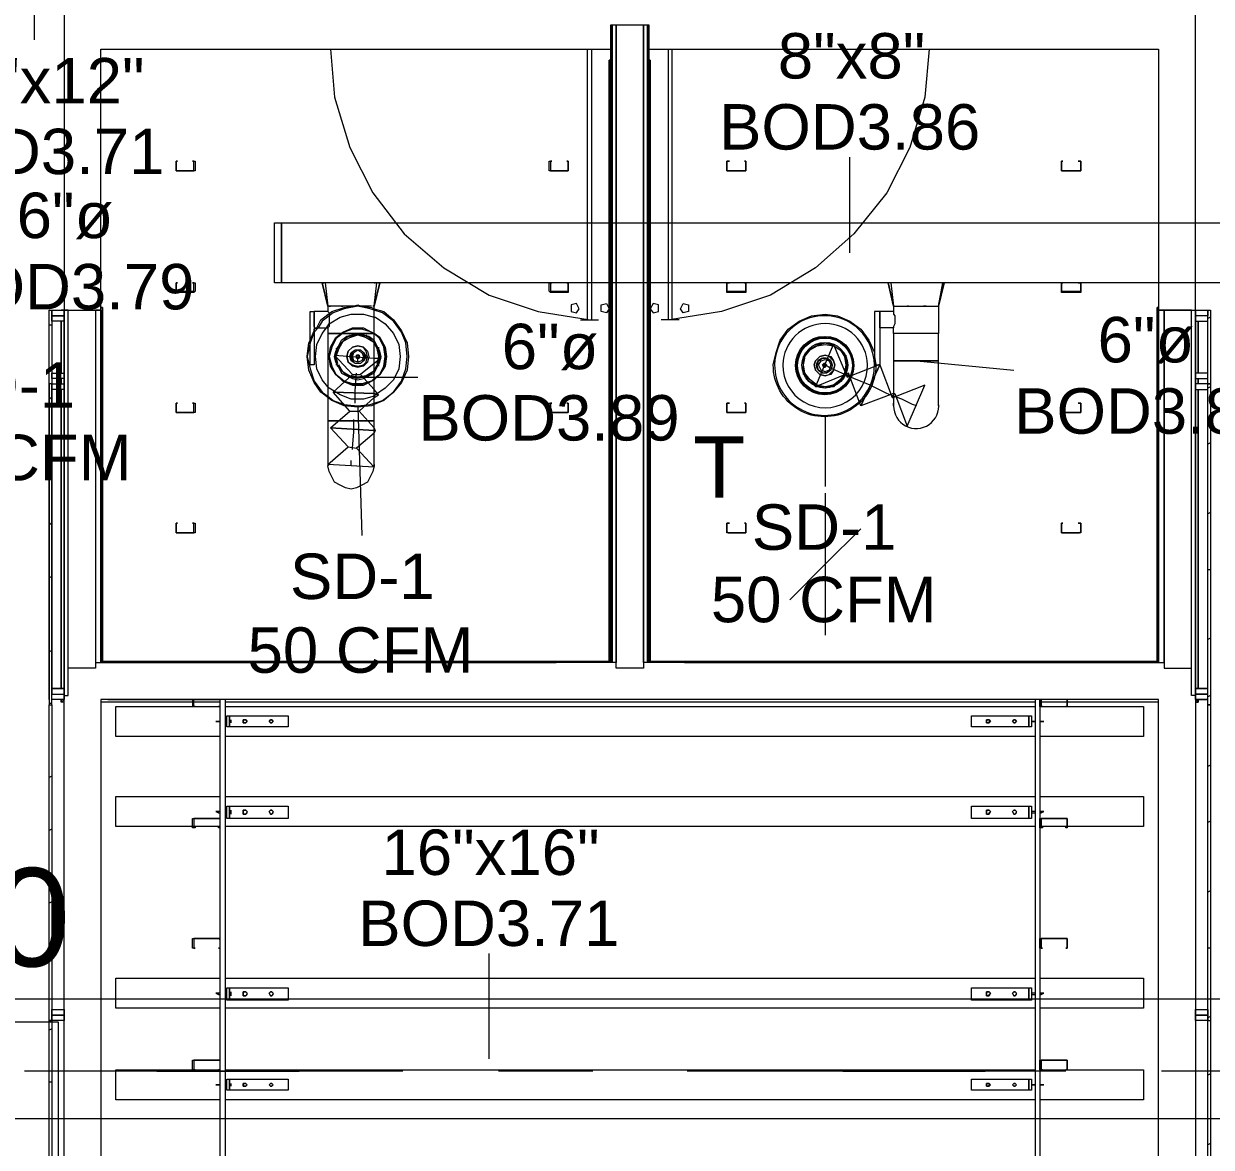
# Model space of a CAD drawing. Header units: metres. Extents: x 98 to 337, y -7 to 53.
# Drawn here: x 138.786 to 142.768, y 43.985 to 47.754 of the extents above; entities that cross this region are included whole.
import ezdxf

# ---------------------------------------------------------------- set-up
doc = ezdxf.new("R2010")
doc.units = ezdxf.units.M
doc.layers.add('HVAC - Ductos', color=5, linetype='Continuous', lineweight=0)
doc.layers.add('PDF_Text', color=7, linetype='Continuous', lineweight=0)
doc.layers.add('PDF_Geometry', color=7, linetype='Continuous', lineweight=0, true_color=0xaaaaaa)
doc.styles.add('PDF Arial-BoldMT-Identity-H', font='arial.ttf')
doc.styles.add('PDF Helvetica', font='')
doc.styles.get('PDF Helvetica').set_extended_font_data('Helvetica')

msp = doc.modelspace()

# ---------------------------------------------------------------- linework, layer by layer
at = {"layer": 'HVAC - Ductos', "lineweight": 0}
for points in [[(139.65, 47.0862), (139.65, 46.8846), (139.627, 46.8846), (139.627, 47.0862)], [(142.8067, 46.8846), (139.65, 46.8846), (139.65, 47.0862), (142.8067, 47.0862)], [(139.792, 46.8846), (139.7874, 46.8846)], [(139.9799, 46.8846), (139.9615, 46.8067), (139.9799, 46.8846), (139.9753, 46.8846)], [(139.8103, 46.8067), (139.8149, 46.8067)], [(139.8516, 46.8067), (139.8561, 46.8067)], [(139.9111, 46.8067), (139.9157, 46.8067)], [(139.9249, 46.8067), (139.9386, 46.8067)], [(139.9615, 46.7151), (139.9569, 46.7151), (139.9478, 46.7151), (139.9386, 46.7151), (139.9203, 46.7151), (139.9019, 46.7151), (139.8837, 46.7151), (139.8653, 46.7151), (139.847, 46.7151), (139.8286, 46.7151), (139.8194, 46.7151), (139.8103, 46.7151), (139.8057, 46.7151), (139.8057, 46.4219), (139.8103, 46.4219), (139.8194, 46.4219), (139.8286, 46.4219), (139.847, 46.4219), (139.8653, 46.4219), (139.8837, 46.4219), (139.9019, 46.4219), (139.9203, 46.4219), (139.9386, 46.4219), (139.9478, 46.4219), (139.9569, 46.4219), (139.9615, 46.4219)], [(139.9523, 46.7197), (139.9615, 46.7151), (139.9523, 46.7197), (139.9615, 46.7151), (139.9523, 46.7197), (139.9203, 46.7289), (139.8882, 46.7289), (139.8607, 46.7197), (139.8332, 46.6968), (139.8194, 46.6692), (139.8103, 46.6372), (139.8194, 46.6052), (139.8332, 46.5776), (139.8607, 46.5548), (139.8882, 46.5456), (139.9203, 46.5456), (139.9523, 46.5548), (139.9615, 46.5639), (139.9523, 46.5548), (139.9203, 46.5456), (139.8882, 46.5456), (139.8607, 46.5548), (139.8332, 46.5776), (139.8194, 46.6052), (139.8103, 46.6372), (139.8149, 46.6052), (139.8103, 46.6372), (139.8149, 46.6692), (139.8332, 46.7014), (139.8561, 46.7197), (139.8882, 46.7334), (139.9249, 46.7334)], [(139.9249, 46.7334), (139.9523, 46.7197), (139.9203, 46.7289), (139.8882, 46.7289), (139.8607, 46.7197), (139.8332, 46.6968), (139.8194, 46.6692), (139.8103, 46.6372), (139.8149, 46.6692), (139.8332, 46.7014), (139.8561, 46.7197), (139.8882, 46.7334)], [(139.9981, 46.6372), (139.9936, 46.6692), (139.9799, 46.6968), (139.9615, 46.7151), (139.9799, 46.7014), (139.9981, 46.6692), (140.0027, 46.6372), (139.9981, 46.6052), (139.9799, 46.5776), (139.9615, 46.5593), (139.9799, 46.5776), (139.9981, 46.6052), (140.0027, 46.6372), (139.9981, 46.6692), (139.9799, 46.7014), (139.9615, 46.7151), (139.9799, 46.6968), (139.9936, 46.6692), (139.9981, 46.6372), (139.9936, 46.6052), (139.9799, 46.5776), (139.9615, 46.5639), (139.9799, 46.5776), (139.9936, 46.6052)], [(139.8745, 46.6555), (139.8699, 46.6372), (139.8745, 46.6555), (139.8882, 46.6692), (139.9065, 46.6738), (139.9249, 46.6692), (139.9386, 46.6555), (139.9432, 46.6372), (139.9386, 46.6188), (139.9249, 46.6052), (139.9065, 46.6006), (139.8882, 46.6052), (139.8745, 46.6188), (139.8699, 46.6372), (139.8745, 46.6188), (139.8882, 46.6097), (139.9065, 46.6052), (139.9249, 46.6097), (139.9341, 46.6188), (139.9386, 46.6372), (139.9341, 46.6555), (139.9249, 46.6692), (139.9065, 46.6738), (139.8882, 46.6692)], [(139.8837, 46.651), (139.8974, 46.6601), (139.9157, 46.6601), (139.9249, 46.651), (139.9341, 46.6372), (139.9249, 46.6234), (139.9157, 46.6143), (139.8974, 46.6143), (139.8837, 46.6234), (139.8791, 46.6372)], [(139.8882, 46.651), (139.8974, 46.6601), (139.9157, 46.6601), (139.9249, 46.651), (139.9295, 46.6372), (139.9249, 46.6234), (139.9157, 46.6143), (139.8974, 46.6143), (139.8882, 46.6234), (139.8837, 46.6372)], [(139.8928, 46.651), (139.9065, 46.6601), (139.9203, 46.651), (139.9249, 46.6372), (139.9203, 46.6234), (139.9065, 46.6188), (139.8928, 46.6234), (139.8882, 46.6372)], [(139.9019, 46.6418), (139.9019, 46.6372), (139.9019, 46.6418), (139.9111, 46.6418), (139.9111, 46.6372), (139.9111, 46.6418)], [(139.9111, 46.6326), (139.9111, 46.6372), (139.9111, 46.6326), (139.9019, 46.6326), (139.9019, 46.6372), (139.9019, 46.6326)], [(139.9523, 46.5548), (139.9249, 46.541), (139.8882, 46.541), (139.8561, 46.5548), (139.8332, 46.5776), (139.8149, 46.6052), (139.8332, 46.5776), (139.8561, 46.5548), (139.8882, 46.541), (139.9249, 46.541), (139.9523, 46.5548), (139.9615, 46.5593)], [(139.9249, 46.5685), (139.9065, 46.5639), (139.8882, 46.5685), (139.8699, 46.573), (139.8561, 46.5868), (139.8424, 46.6006), (139.8332, 46.6188), (139.8424, 46.6006), (139.8516, 46.5822), (139.8699, 46.573), (139.8882, 46.5639), (139.9065, 46.5593), (139.9249, 46.5639), (139.9432, 46.573)], [(136.9376, 44.4838), (149.7159, 44.4838), (149.7159, 44.0806), (136.9376, 44.0806)]]:
    msp.add_lwpolyline(points, close=True, dxfattribs=at)
for points in [[(139.7874, 46.8846), (139.8057, 46.8067), (139.7874, 46.8846)], [(139.8103, 46.8846), (139.8012, 46.8846), (139.7966, 46.8846), (139.8057, 46.8067)], [(139.8332, 46.8846), (139.8286, 46.8846), (139.8149, 46.8846)], [(139.8653, 46.8846), (139.8516, 46.8846), (139.8424, 46.8846), (139.8378, 46.8846)], [(139.8974, 46.8846), (139.8745, 46.8846), (139.8699, 46.8846)], [(139.9615, 46.8067), (139.9707, 46.8846), (139.9661, 46.8846), (139.9569, 46.8846), (139.9386, 46.8846), (139.9295, 46.8846), (139.9249, 46.8846), (139.9157, 46.8846), (139.9065, 46.8846), (139.9019, 46.8846)], [(139.9615, 46.8846), (139.9661, 46.8846)], [(139.9523, 46.8067), (139.9478, 46.8067), (139.9386, 46.8067), (139.9203, 46.8067), (139.9019, 46.8067), (139.8837, 46.8067), (139.8653, 46.8067), (139.847, 46.8067), (139.8286, 46.8067), (139.8194, 46.8067), (139.8149, 46.8067), (139.8103, 46.8067), (139.8057, 46.8067), (139.8057, 46.7884), (139.7599, 46.7884), (139.7599, 46.6097), (139.7462, 46.6097), (139.7462, 46.7884), (139.7599, 46.7884)], [(139.7599, 46.7334), (139.8057, 46.7334), (139.8057, 46.7151), (139.8103, 46.7151), (139.8194, 46.7151), (139.8286, 46.7151), (139.847, 46.7151), (139.8653, 46.7151), (139.8837, 46.7151), (139.9019, 46.7151), (139.9203, 46.7151), (139.9386, 46.7151), (139.9478, 46.7151), (139.9569, 46.7151), (139.9615, 46.7151), (139.9615, 46.8067), (139.9569, 46.8067)], [(139.7599, 46.738), (139.7599, 46.7426), (139.7599, 46.7472), (139.7599, 46.7563), (139.7599, 46.7609), (139.7599, 46.7655), (139.7599, 46.7746), (139.7599, 46.7792), (139.7599, 46.7838)], [(139.7691, 46.7334), (139.7828, 46.7609), (139.8194, 46.7884), (139.8607, 46.8021), (139.8928, 46.8067), (139.9065, 46.8113), (139.9157, 46.8067)], [(139.9615, 46.793), (139.9478, 46.7976), (139.9065, 46.8067), (139.8607, 46.7976), (139.824, 46.7838), (139.7874, 46.7563), (139.7737, 46.7334)], [(139.8057, 46.7884), (139.8103, 46.7838), (139.8103, 46.7792), (139.8103, 46.7746), (139.8103, 46.7655), (139.8103, 46.7563), (139.8103, 46.7472), (139.8103, 46.7426), (139.8103, 46.738), (139.8057, 46.7334)], [(139.9203, 46.8067), (139.9523, 46.8021), (139.9615, 46.7976)], [(139.9615, 46.7976), (139.9936, 46.7884), (140.0257, 46.7609), (140.0532, 46.7243), (140.0715, 46.683), (140.0761, 46.6372), (140.0715, 46.5914), (140.0532, 46.5502), (140.0257, 46.5181), (139.9936, 46.4906), (139.9615, 46.4768)], [(139.9615, 46.4814), (139.989, 46.4906), (140.0257, 46.5181), (140.0532, 46.5548), (140.0669, 46.596), (140.0715, 46.6372), (140.0669, 46.683), (140.0532, 46.7197), (140.0257, 46.7563), (139.989, 46.7838), (139.9615, 46.793)], [(139.8012, 46.7334), (139.8103, 46.7472), (139.847, 46.77), (139.8837, 46.7792), (139.9249, 46.7792), (139.9615, 46.77)], [(139.9615, 46.77), (139.9661, 46.77), (139.9981, 46.7472), (140.0257, 46.7151), (140.044, 46.6784), (140.0486, 46.6372), (140.044, 46.596), (140.0257, 46.5593), (139.9981, 46.5318), (139.9661, 46.5089), (139.9615, 46.5043)], [(139.7462, 46.6922), (139.7599, 46.7243), (139.7599, 46.7289)], [(139.7599, 46.7197), (139.7462, 46.683)], [(139.7737, 46.7334), (139.7599, 46.7197)], [(139.7599, 46.7289), (139.7691, 46.7334)], [(139.8057, 46.5364), (139.7874, 46.5593), (139.7691, 46.596), (139.7645, 46.6372), (139.7691, 46.6784), (139.7874, 46.7151), (139.8012, 46.7334)], [(139.9341, 46.7105), (139.9341, 46.7059), (139.9386, 46.7059), (139.9569, 46.6876), (139.9615, 46.6876), (139.9569, 46.6876), (139.9432, 46.7014), (139.9249, 46.7105), (139.9065, 46.7105), (139.8882, 46.7105), (139.8699, 46.7014), (139.8561, 46.6876), (139.8424, 46.6738), (139.8332, 46.6555), (139.8332, 46.6372), (139.8332, 46.6188), (139.8286, 46.6372), (139.8332, 46.6555), (139.8424, 46.6738), (139.8516, 46.6922), (139.8699, 46.7059), (139.8882, 46.7105), (139.9065, 46.7151), (139.9249, 46.7105), (139.9432, 46.7059), (139.9615, 46.6922)], [(139.8332, 46.6647), (139.8378, 46.6647), (139.8378, 46.6692), (139.8561, 46.6876), (139.8791, 46.7014), (139.9065, 46.7105), (139.9341, 46.7014), (139.9569, 46.6876), (139.9615, 46.683)], [(139.8791, 46.7105), (139.8791, 46.7059), (139.8745, 46.7059), (139.8561, 46.6876), (139.8424, 46.6647), (139.8332, 46.6372), (139.8378, 46.6143), (139.8332, 46.6372), (139.8378, 46.6647)], [(139.8791, 46.7059), (139.9065, 46.7105), (139.9295, 46.7059)], [(139.8057, 46.4997), (139.7828, 46.5181), (139.7599, 46.5502), (139.7416, 46.5914), (139.737, 46.6372), (139.7416, 46.683), (139.7462, 46.6922)], [(139.7462, 46.683), (139.737, 46.6372), (139.7462, 46.596), (139.7599, 46.5548), (139.7874, 46.5181), (139.8057, 46.5043)], [(139.9615, 46.5822), (139.9707, 46.6006), (139.9799, 46.6188), (139.9845, 46.6372), (139.9799, 46.6555), (139.9707, 46.6738), (139.9615, 46.6922)], [(139.9707, 46.6052), (139.9615, 46.5868), (139.9707, 46.6006), (139.9753, 46.6188), (139.9799, 46.6372), (139.9753, 46.6555), (139.9707, 46.6738), (139.9615, 46.6876), (139.9707, 46.6692)], [(139.9615, 46.683), (139.9707, 46.6647), (139.9753, 46.6372), (139.9707, 46.6143)], [(139.9753, 46.6692), (139.9753, 46.6647), (139.9799, 46.6372), (139.9753, 46.6143)], [(139.8882, 46.5776), (139.8286, 46.6418), (139.9615, 46.6326)], [(139.9065, 46.6188), (139.9065, 46.6234), (139.9065, 46.6372)], [(139.9615, 46.6326), (139.9845, 46.6326), (139.9615, 46.6143)], [(139.8745, 46.573), (139.8561, 46.5868), (139.8378, 46.6052), (139.8378, 46.6097), (139.8332, 46.6097)], [(139.9615, 46.5914), (139.9569, 46.5868), (139.9341, 46.573), (139.9065, 46.5685), (139.8791, 46.573), (139.8561, 46.5868), (139.8424, 46.6097)], [(139.9615, 46.6143), (139.9157, 46.5776), (139.9615, 46.5272)], [(139.9615, 46.5822), (139.9432, 46.573), (139.9569, 46.5868), (139.9615, 46.5868), (139.9569, 46.5868), (139.9386, 46.573)], [(139.9707, 46.6097), (139.9615, 46.5914)], [(139.9753, 46.6097), (139.9753, 46.6052)], [(139.8791, 46.454), (139.824, 46.5181), (139.9615, 46.5135), (139.824, 46.5181), (139.8882, 46.5776), (139.9157, 46.5776)], [(139.9295, 46.5685), (139.9065, 46.5639), (139.8791, 46.5685), (139.8745, 46.5685)], [(139.8837, 46.5685), (140.1081, 46.5685)], [(139.8974, 46.4814), (139.8974, 46.5226), (139.9019, 46.5822)], [(139.9386, 46.5685), (139.9341, 46.5685)], [(139.9615, 46.5043), (139.9249, 46.4951), (139.8837, 46.4951), (139.847, 46.5089), (139.8103, 46.5318), (139.8057, 46.5364)], [(139.8057, 46.5043), (139.824, 46.4906), (139.8607, 46.4768), (139.9065, 46.4723), (139.9478, 46.4768), (139.9615, 46.4814)], [(139.9615, 46.4997), (139.9753, 46.5089), (139.9615, 46.5135), (139.9753, 46.5089), (139.9615, 46.5272)], [(139.9615, 46.4768), (139.9523, 46.4723), (139.9065, 46.4677), (139.8607, 46.4723), (139.8194, 46.4906), (139.8057, 46.4997)], [(139.9615, 46.4997), (139.9111, 46.454), (139.9615, 46.3989)], [(139.8745, 46.3348), (139.8149, 46.3989), (139.9615, 46.3898), (139.8149, 46.3989), (139.8791, 46.454), (139.9111, 46.454)], [(139.8882, 46.3257), (139.8882, 46.3303), (139.8928, 46.3852), (139.8928, 46.4265)], [(139.9615, 46.2707), (139.9615, 46.2753), (139.9615, 46.2936), (139.9615, 46.3257), (139.9615, 46.3623), (139.9615, 46.4035), (139.9615, 46.4219), (139.9569, 46.4219), (139.9478, 46.4219), (139.9386, 46.4219), (139.9203, 46.4219), (139.9019, 46.4219), (139.8837, 46.4219), (139.8653, 46.4219), (139.847, 46.4219), (139.8286, 46.4219), (139.8194, 46.4219), (139.8103, 46.4219), (139.8057, 46.4219), (139.8057, 46.3806), (139.8057, 46.3394), (139.8057, 46.3073), (139.8057, 46.2844), (139.8057, 46.2707), (139.8103, 46.2753)], [(139.9615, 46.3806), (139.9661, 46.3898), (139.9615, 46.3898), (139.9661, 46.3898), (139.9615, 46.3989)], [(139.9615, 46.3806), (139.9019, 46.3303), (139.9615, 46.2661), (139.8057, 46.2753)], [(139.9615, 46.2661), (139.8057, 46.2753), (139.8745, 46.3348), (139.9019, 46.3303)], [(139.9615, 46.2753), (139.9615, 46.2707), (139.9569, 46.2523), (139.9478, 46.234), (139.9386, 46.2157), (139.9203, 46.2065), (139.9019, 46.1974), (139.8837, 46.1928), (139.8653, 46.1974), (139.847, 46.2065), (139.8286, 46.2157), (139.8194, 46.234), (139.8103, 46.2523), (139.8057, 46.2707)], [(139.8837, 46.2707), (139.8837, 46.2844), (139.8837, 46.289)]]:
    msp.add_lwpolyline(points, dxfattribs=at)
at = {"layer": 'PDF_Geometry', "lineweight": 0}
for points in [[(138.8207, 48.0896), (138.8207, 47.7002)], [(138.9215, 47.7918), (138.9215, 46.793), (139.0452, 46.793), (139.0452, 47.6681), (140.7542, 47.6681), (140.7542, 45.6109), (140.7542, 47.6681), (140.7542, 47.7506), (140.7588, 47.7506), (140.7725, 47.7506), (140.7725, 45.6109), (140.7588, 45.6109), (140.7588, 47.7506), (140.7588, 45.6109), (140.7542, 45.6109), (139.0452, 45.6109), (140.5709, 45.6109)], [(140.8824, 45.6155), (142.5868, 45.6155), (142.5914, 45.6109), (142.5914, 46.793), (142.5914, 45.6109), (142.5914, 46.793), (142.5914, 45.6109), (142.6097, 45.6109), (142.6097, 46.793), (142.6097, 45.5926), (142.7014, 45.5926), (142.7014, 46.793), (142.6097, 46.793), (142.5914, 46.793), (142.5914, 45.6109), (142.5914, 46.793), (142.7151, 46.793), (142.7151, 47.6681), (142.7151, 47.7918)], [(141.0016, 45.6109), (142.5914, 45.6109), (140.8824, 45.6109), (140.8779, 45.6109), (140.8641, 45.6109), (140.8641, 47.7506), (140.8779, 47.7506), (140.8779, 45.6109), (140.8779, 47.7506), (140.8824, 47.7506), (140.8824, 47.6681), (140.8824, 45.6109), (140.8824, 47.6681), (142.5914, 47.6681), (142.5914, 46.793), (142.7151, 46.793), (142.7151, 45.6109), (142.7151, 45.4872), (142.7151, 40.1999), (142.5914, 40.1999), (142.5914, 37.2218)], [(139.8149, 47.6681), (139.8286, 47.5077), (139.8791, 47.3382), (139.9569, 47.187), (140.0623, 47.0495), (140.1952, 46.935), (140.3464, 46.8434), (140.5113, 46.7884), (140.6854, 46.7609)], [(140.6763, 46.7609), (140.6763, 47.6681)], [(140.69, 47.6681), (140.69, 46.7609)], [(140.9466, 47.6681), (140.9466, 46.7609)], [(141.8217, 47.6681), (141.808, 47.5077), (141.7575, 47.3382), (141.6797, 47.187), (141.5697, 47.0495), (141.4414, 46.935), (141.2902, 46.8434), (141.1253, 46.7884), (140.9512, 46.7609)], [(140.9603, 46.7609), (140.9603, 47.6681)], [(141.5559, 46.9854), (141.5559, 47.3061)], [(141.6934, 46.8846), (141.7026, 46.8067), (141.7071, 46.8067), (141.7117, 46.8067), (141.7255, 46.8067), (141.7392, 46.8067), (141.7575, 46.8067), (141.7805, 46.8067), (141.7988, 46.8067), (141.8171, 46.8067), (141.8308, 46.8067), (141.8446, 46.8067), (141.8492, 46.8067), (141.8538, 46.8067), (141.8538, 46.7151), (141.8446, 46.7151), (141.8308, 46.7151), (141.8171, 46.7151), (141.7988, 46.7151), (141.7805, 46.7151), (141.7575, 46.7151), (141.7392, 46.7151), (141.7255, 46.7151), (141.7117, 46.7151), (141.7071, 46.7151), (141.7026, 46.7151), (141.7026, 46.7334), (141.6567, 46.7334), (141.6567, 46.738), (141.6567, 46.7426), (141.6567, 46.7472), (141.6567, 46.7517), (141.6567, 46.7609), (141.6567, 46.7655), (141.6567, 46.7746), (141.6567, 46.7792), (141.6567, 46.7838), (141.6567, 46.7884), (141.6567, 46.6097), (141.5926, 46.4723), (141.5514, 46.5822), (141.5468, 46.5685)], [(141.7026, 46.8846), (141.6934, 46.8846), (141.6888, 46.8846), (141.6843, 46.8846)], [(141.6843, 46.8846), (141.7026, 46.8067), (141.6843, 46.8846)], [(141.8492, 46.8846), (141.8308, 46.8846), (141.8263, 46.8846), (141.8217, 46.8846), (141.8125, 46.8846), (141.7988, 46.8846), (141.7942, 46.8846), (141.7896, 46.8846), (141.7667, 46.8846), (141.7621, 46.8846), (141.7575, 46.8846), (141.7438, 46.8846), (141.7346, 46.8846), (141.7301, 46.8846), (141.7255, 46.8846), (141.7071, 46.8846)], [(141.8721, 46.8846), (141.8538, 46.8067), (141.8721, 46.8846), (141.8675, 46.8846), (141.8629, 46.8846), (141.8538, 46.8846)], [(141.8538, 46.8067), (141.8675, 46.8846)], [(138.8711, 45.4872), (138.8711, 46.5456), (138.8711, 46.793), (138.8803, 46.793), (138.8803, 46.5456), (138.8711, 46.5456), (138.8711, 45.4688), (138.8803, 45.4688), (138.8803, 46.5456), (138.9215, 46.5456), (138.9215, 46.5639), (138.9215, 46.5822), (138.9215, 46.7563), (138.8803, 46.7563), (138.8803, 46.5822)], [(138.8803, 46.5639), (138.8803, 46.5456), (138.8711, 46.5456), (138.8711, 46.793), (138.8803, 46.793)], [(138.9215, 40.1999), (138.9215, 45.4872), (138.9215, 45.6109), (138.9215, 46.793), (138.9215, 45.501), (138.9352, 45.501), (138.9352, 46.793), (138.9215, 46.793), (138.9215, 46.7746), (138.8803, 46.7746), (138.8803, 46.793), (138.9215, 46.793), (139.0452, 46.793), (139.0268, 46.793), (139.0268, 45.6109), (139.0452, 45.6109), (139.0452, 46.793), (139.0452, 45.6109), (139.0452, 46.793), (139.0452, 45.6109), (139.0498, 45.6155), (139.0498, 46.8021), (139.0498, 45.6155), (140.7542, 45.6155)], [(139.0452, 45.6109), (139.0452, 46.793), (139.0452, 45.6109)], [(141.7026, 46.8067), (141.7026, 46.7884), (141.6567, 46.7884), (141.6384, 46.7884), (141.6384, 46.6097), (141.6567, 46.6097)], [(141.7026, 46.7884), (141.7026, 46.7838), (141.7026, 46.7792), (141.7071, 46.7746), (141.7071, 46.7655), (141.7071, 46.7563), (141.7071, 46.7472), (141.7026, 46.738), (141.7026, 46.7334)], [(142.7563, 46.5822), (142.7151, 46.5822), (142.7151, 46.7563), (142.7563, 46.7563), (142.7563, 46.7746), (142.7151, 46.7746), (142.7151, 46.793), (142.7563, 46.793), (142.7655, 46.793), (142.7655, 46.5456), (142.7563, 46.5456), (142.7563, 46.793), (142.7655, 46.793), (142.7655, 46.5456), (142.7655, 45.4872)], [(142.7563, 46.793), (142.7563, 46.7746), (142.7151, 46.7746)], [(142.7151, 45.478), (142.7243, 45.478), (142.7151, 45.4872), (142.7151, 46.793), (142.7151, 45.4872), (142.7151, 45.5055), (142.7563, 45.5055), (142.7151, 45.5055), (142.7151, 45.5238), (142.7563, 45.5238), (142.7563, 46.5456), (142.7563, 46.5639)], [(138.8803, 46.7563), (138.8803, 46.7746), (138.9215, 46.7746)], [(138.9215, 46.5456), (138.9215, 46.5639), (138.8803, 46.5639), (138.8803, 46.5822), (138.9215, 46.5822), (138.9215, 46.7563)], [(140.6533, 46.7609), (140.7129, 46.7609)], [(140.9833, 46.7609), (140.9236, 46.7609)], [(142.7563, 45.4872), (142.7151, 45.4872), (142.7563, 45.4872), (142.7563, 45.5055), (142.7563, 45.5238), (142.7151, 45.5238), (142.7151, 46.5272), (142.7563, 46.5272), (142.7563, 46.5456), (142.7151, 46.5456), (142.7151, 46.5639), (142.7563, 46.5639), (142.7563, 46.5822), (142.7563, 46.7563)], [(142.7151, 46.5456), (142.7151, 46.5639), (142.7151, 46.5822), (142.7151, 46.7563)], [(142.7655, 46.77), (142.7563, 46.7655)], [(138.8803, 46.7426), (138.8711, 46.7426)], [(141.4048, 46.6372), (141.4185, 46.6601), (141.4414, 46.6738)], [(141.4414, 46.6784), (141.446, 46.6784), (141.4734, 46.683), (141.4964, 46.6784), (141.501, 46.6784), (141.5056, 46.6784)], [(141.5514, 46.5822), (141.4414, 46.5364), (141.501, 46.6784), (141.5468, 46.5685), (141.6521, 46.6097)], [(141.501, 46.6738), (141.5239, 46.6601), (141.5376, 46.6372)], [(141.4002, 46.6326), (141.4002, 46.6372), (141.4048, 46.6418)], [(141.4048, 46.5822), (141.4002, 46.6097), (141.4048, 46.6326)], [(141.5422, 46.6418), (141.5422, 46.6372), (141.5422, 46.6326), (141.5468, 46.6097), (141.5422, 46.5822), (141.5422, 46.5776)], [(141.6384, 46.6372), (141.643, 46.6097)], [(141.8538, 46.4723), (141.8538, 46.4814), (141.8538, 46.4997), (141.8538, 46.5272), (141.8538, 46.5639), (141.8538, 46.6052), (141.8538, 46.6234), (141.8446, 46.6234), (141.8308, 46.6234), (141.8171, 46.6234), (141.7988, 46.6234), (141.7805, 46.6234), (141.7575, 46.6234), (141.7392, 46.6234), (141.7255, 46.6234), (141.7117, 46.6234), (141.7071, 46.6234), (141.7026, 46.6234), (141.7026, 46.5822), (141.7026, 46.541), (141.7026, 46.5089), (141.7026, 46.486), (141.7026, 46.4723), (141.7026, 46.4814)], [(141.7805, 46.6234), (142.1057, 46.5914)], [(141.7805, 46.4723), (141.7667, 46.4768), (141.7301, 46.4951), (141.7026, 46.5043), (141.6797, 46.5135), (141.6247, 46.541), (141.5697, 46.5639), (141.5193, 46.5868), (141.4872, 46.6006), (141.4734, 46.6097)], [(141.7026, 46.5135), (141.5926, 46.4723), (141.6567, 46.6097), (141.698, 46.4997), (141.7026, 46.4997)], [(141.6567, 46.6097), (141.6521, 46.6097)], [(138.9215, 45.478), (138.9123, 45.478), (138.9123, 45.4872), (138.9123, 45.478), (138.9215, 45.4872), (138.8803, 45.4872), (138.8803, 45.5055), (138.9215, 45.5055), (138.9215, 45.5238), (138.9215, 46.5272), (138.8803, 46.5272), (138.8803, 46.5456), (138.8803, 45.5238), (138.9215, 45.5238), (138.8803, 45.5238), (138.8803, 45.5055), (138.9215, 45.5055), (138.9215, 45.4872), (138.8803, 45.4872)], [(141.446, 46.5364), (141.4414, 46.5364), (141.4414, 46.541), (141.4185, 46.5548), (141.4048, 46.5776), (141.4002, 46.5776), (141.4002, 46.5822)], [(141.5376, 46.5776), (141.5239, 46.5548), (141.501, 46.541)], [(138.9215, 45.5238), (138.9215, 46.5272)], [(141.4964, 46.541), (141.4734, 46.5318), (141.446, 46.541)], [(141.5056, 46.541), (141.501, 46.5364), (141.4964, 46.5364)], [(141.7026, 46.5089), (141.698, 46.4997)], [(141.7026, 46.5089), (141.7071, 46.5135), (141.7483, 46.4035), (141.808, 46.541), (141.7026, 46.4997)], [(141.7026, 46.5135), (141.7071, 46.5135)], [(141.7483, 46.4035), (141.808, 46.541)], [(142.7151, 45.5238), (142.7151, 46.5272)], [(142.7655, 46.5364), (142.7563, 46.5318)], [(138.8803, 46.4997), (138.8711, 46.4951)], [(139.9065, 46.4677), (139.9203, 46.037)], [(141.4734, 46.4356), (141.4734, 46.2019)], [(142.7655, 46.3485), (142.7563, 46.3439)], [(138.8803, 46.3211), (138.8711, 46.3165)], [(141.4734, 46.1791), (141.4734, 45.9408), (141.4734, 45.7025)], [(142.7655, 46.1149), (142.7563, 46.1103)], [(138.8803, 46.0782), (138.8711, 46.0736)], [(141.5926, 46.0599), (141.4734, 45.9408), (141.3544, 45.8217)], [(142.7655, 45.9225), (142.7563, 45.9225)], [(138.8803, 45.8996), (138.8711, 45.895)], [(142.7655, 45.6934), (142.7563, 45.6888)], [(138.8803, 45.6521), (138.8711, 45.6476)], [(138.8803, 45.4734), (138.8711, 45.4734)], [(139.3521, 45.478), (139.0452, 45.478)], [(139.0681, 45.4872), (139.3521, 45.4872), (139.3521, 45.4643), (139.3613, 45.4643), (139.3567, 45.4643), (139.3567, 45.4872), (139.4438, 45.4872), (139.4438, 41.6523), (139.3567, 41.6523), (139.3521, 41.6569), (139.3521, 41.6844), (139.3613, 41.6844), (139.3567, 41.6844), (139.3567, 41.6569), (139.4438, 41.6569)], [(139.4438, 45.478), (139.3567, 45.478)], [(142.509, 45.4872), (142.2845, 45.4872), (142.1974, 45.4872), (142.1974, 45.4643), (142.2019, 45.4643), (142.1928, 45.4643), (142.1928, 45.4872), (142.1928, 41.6523), (142.1791, 41.6523), (142.1791, 45.4872), (139.4621, 45.4872), (139.4621, 41.6523), (139.4438, 41.6523)], [(139.4621, 45.4872), (139.4438, 45.4872)], [(142.1791, 45.478), (139.4621, 45.478)], [(142.1928, 45.4872), (142.1791, 45.4872)], [(142.5914, 45.478), (142.2845, 45.478), (142.1974, 45.478)], [(142.7655, 45.501), (142.7563, 45.4964)], [(142.7563, 44.4105), (142.7563, 45.4688), (142.7655, 45.4688)], [(142.7655, 45.4688), (142.7655, 44.4105)], [(139.4438, 45.3635), (139.0956, 45.3635), (139.0956, 45.4643), (139.3521, 45.4643)], [(139.3567, 45.4643), (139.4438, 45.4643)], [(139.4621, 45.4643), (142.1791, 45.4643)], [(142.1928, 45.4643), (142.2845, 45.4643), (142.541, 45.4643), (142.541, 45.3635), (142.1928, 45.3635)], [(139.4301, 45.4139), (139.4392, 45.4139), (139.4301, 45.4139)], [(139.4621, 45.4139), (139.4667, 45.4139), (139.4621, 45.4139)], [(142.1928, 45.4139), (142.1974, 45.4139), (142.1928, 45.4139)], [(142.1974, 45.4139), (142.2065, 45.4139), (142.1974, 45.4139)], [(142.1791, 45.3635), (139.4621, 45.3635)], [(138.8803, 45.2306), (138.8711, 45.2261)], [(142.7655, 45.2673), (142.7563, 45.2627)], [(139.4438, 45.0565), (139.4392, 45.0565), (139.4392, 45.0611), (139.4438, 45.0611), (139.0956, 45.0611), (139.0956, 45.1619), (139.4438, 45.1619)], [(139.4621, 45.1619), (142.1791, 45.1619)], [(142.1928, 45.1619), (142.541, 45.1619), (142.541, 45.0611), (142.1928, 45.0611)], [(139.4438, 45.1115), (139.4392, 45.1115), (139.4301, 45.1115), (139.4392, 45.1069), (139.4438, 45.1069)], [(139.4392, 45.1069), (139.4392, 45.1115)], [(139.4667, 45.1115), (139.4621, 45.1115)], [(139.4759, 45.1161), (139.4759, 45.1115)], [(142.1561, 45.1115), (142.1561, 45.1161)], [(142.1791, 45.1115), (142.1653, 45.1115)], [(142.1928, 45.1069), (142.1974, 45.1069), (142.2065, 45.1115), (142.1974, 45.1115), (142.1928, 45.1115)], [(142.1974, 45.1115), (142.1974, 45.1069)], [(139.4621, 45.1069), (139.4667, 45.1069)], [(139.4759, 45.1069), (139.4759, 45.1023)], [(142.1561, 45.1023), (142.1561, 45.1069)], [(142.1653, 45.1069), (142.1791, 45.1069)], [(142.7655, 45.0795), (142.7563, 45.0749)], [(138.8803, 45.0519), (138.8711, 45.0474)], [(142.1791, 45.0611), (139.4621, 45.0611)], [(142.7655, 44.8457), (142.7563, 44.8412)], [(138.8803, 44.8091), (138.8711, 44.8046)], [(139.4438, 44.6808), (139.4438, 44.6854), (139.3567, 44.6854), (139.3567, 44.6808), (139.3567, 44.6533), (139.3613, 44.6533), (139.3521, 44.6533), (139.3521, 44.6808), (139.3521, 44.6854), (139.3567, 44.6854), (139.4438, 44.6854)], [(140.3464, 44.2822), (140.3464, 44.635)], [(142.7655, 44.6533), (142.7563, 44.6533)], [(138.8803, 44.6304), (138.8711, 44.6259)], [(139.4438, 44.4517), (139.0956, 44.4517), (139.0956, 44.5525), (139.4438, 44.5525)], [(139.4621, 44.5525), (142.1791, 44.5525)], [(142.1928, 44.5525), (142.541, 44.5525), (142.541, 44.4517), (142.1928, 44.4517)], [(139.4438, 44.5021), (139.4392, 44.5021), (139.4301, 44.5021), (139.4392, 44.4976), (139.4438, 44.4976)], [(139.4392, 44.4976), (139.4392, 44.5021)], [(139.4667, 44.5021), (139.4621, 44.5021)], [(139.4621, 44.4976), (139.4667, 44.4976)], [(139.4759, 44.5067), (139.4759, 44.5021)], [(139.4759, 44.4976), (139.4759, 44.493)], [(142.1561, 44.5021), (142.1561, 44.5067)], [(142.1561, 44.493), (142.1561, 44.4976)], [(142.1791, 44.5021), (142.1653, 44.5021)], [(142.1653, 44.4976), (142.1791, 44.4976)], [(142.1928, 44.4976), (142.1974, 44.4976), (142.2065, 44.5021), (142.1974, 44.5021), (142.1928, 44.5021)], [(142.1974, 44.5021), (142.1974, 44.4976)], [(142.1791, 44.4517), (139.4621, 44.4517)], [(142.7655, 44.4242), (142.7563, 44.4196)], [(142.7563, 44.4105), (142.7655, 44.4105)], [(138.8803, 44.383), (138.8711, 44.3784)], [(140.0577, 44.241), (138.7886, 44.241)], [(139.4438, 44.1447), (139.0956, 44.1447), (139.0956, 44.2456), (139.4438, 44.2456)], [(139.233, 44.241), (139.4713, 44.241), (139.7095, 44.241)], [(139.4621, 44.2456), (142.1791, 44.2456)], [(140.6946, 44.241), (140.3784, 44.241)], [(142.2799, 44.241), (141.0107, 44.241)], [(141.5331, 44.241), (141.7713, 44.241), (142.0095, 44.241)], [(142.1928, 44.2456), (142.541, 44.2456), (142.541, 44.1447), (142.1928, 44.1447)], [(142.9167, 44.241), (142.6006, 44.241)], [(138.8803, 44.2043), (138.8711, 44.2043)], [(139.4301, 44.1951), (139.4392, 44.1951), (139.4301, 44.1951)], [(139.4621, 44.1951), (139.4667, 44.1951), (139.4621, 44.1951)], [(142.1928, 44.1951), (142.1974, 44.1951), (142.1928, 44.1951)], [(142.1974, 44.1951), (142.2065, 44.1951), (142.1974, 44.1951)], [(142.7655, 44.2318), (142.7563, 44.2272)], [(142.1791, 44.1447), (139.4621, 44.1447)], [(142.7655, 43.9981), (142.7563, 43.9936)]]:
    msp.add_lwpolyline(points, dxfattribs=at)
for points in [[(140.7725, 45.5926), (140.7725, 47.7506), (140.8641, 47.7506), (140.8641, 45.5926)], [(140.7496, 47.6314), (140.7496, 45.6109), (140.7496, 47.6314), (140.7542, 47.6314), (140.7542, 45.6109), (140.7542, 47.6314)], [(140.887, 47.6314), (140.8824, 47.6314), (140.8824, 45.6109), (140.8824, 47.6314), (140.887, 47.6314), (140.887, 45.6109)], [(139.2972, 47.2603), (139.3567, 47.2603), (139.3567, 47.2924), (139.3521, 47.2924), (139.3613, 47.2924), (139.3613, 47.2603), (139.3567, 47.2603), (139.2972, 47.2603), (139.2972, 47.2924)], [(139.3017, 47.2924), (139.2972, 47.2924)], [(140.5571, 47.2924), (140.5525, 47.2924), (140.5525, 47.2603), (140.6121, 47.2603), (140.6121, 47.2924), (140.6075, 47.2924), (140.6121, 47.2924), (140.6121, 47.2603), (140.5525, 47.2603), (140.5479, 47.2603), (140.5479, 47.2924)], [(141.1436, 47.2603), (141.1482, 47.2603), (141.2077, 47.2603), (141.2077, 47.2924), (141.2031, 47.2924), (141.2077, 47.2924), (141.2077, 47.2603), (141.1482, 47.2603), (141.1436, 47.2603), (141.1436, 47.2924)], [(141.1528, 47.2924), (141.1436, 47.2924)], [(142.2661, 47.2603), (142.3257, 47.2603), (142.3303, 47.2603), (142.3303, 47.2924), (142.3211, 47.2924), (142.3303, 47.2924), (142.3303, 47.2603), (142.3257, 47.2603), (142.2661, 47.2603), (142.2661, 47.2924)], [(142.2707, 47.2924), (142.2661, 47.2924)], [(139.2972, 46.8571), (139.3567, 46.8571), (139.3567, 46.8846), (139.3521, 46.8846), (139.3613, 46.8846), (139.3613, 46.8571), (139.3567, 46.8525), (139.2972, 46.8525), (139.2972, 46.8571), (139.2972, 46.8846)], [(139.3017, 46.8846), (139.2972, 46.8846)], [(140.5571, 46.8846), (140.5525, 46.8846), (140.5525, 46.8571), (140.6121, 46.8571), (140.6121, 46.8846), (140.6075, 46.8846), (140.6121, 46.8846), (140.6121, 46.8571), (140.6121, 46.8525), (140.5525, 46.8525), (140.5479, 46.8571), (140.5479, 46.8846)], [(141.1436, 46.8571), (141.1482, 46.8571), (141.2077, 46.8571), (141.2077, 46.8846), (141.2031, 46.8846), (141.2077, 46.8846), (141.2077, 46.8571), (141.2077, 46.8525), (141.1482, 46.8525), (141.1436, 46.8525), (141.1436, 46.8571), (141.1436, 46.8846)], [(141.1528, 46.8846), (141.1436, 46.8846)], [(142.2661, 46.8571), (142.3257, 46.8571), (142.3303, 46.8571), (142.3303, 46.8846), (142.3211, 46.8846), (142.3303, 46.8846), (142.3303, 46.8571), (142.3303, 46.8525), (142.3257, 46.8525), (142.2661, 46.8525), (142.2661, 46.8571), (142.2661, 46.8846)], [(142.2707, 46.8846), (142.2661, 46.8846)], [(138.9215, 46.793), (138.9123, 46.793), (138.9215, 46.793), (138.9215, 45.4872)], [(138.9352, 45.5926), (138.9352, 46.793), (139.0268, 46.793), (139.0268, 45.5926)], [(139.0498, 46.8021), (139.0452, 46.8021)], [(140.6487, 46.7976), (140.6396, 46.8159), (140.6213, 46.8113), (140.6213, 46.7884), (140.6396, 46.7838)], [(140.7496, 46.7976), (140.7404, 46.7838), (140.7221, 46.7884), (140.7221, 46.8113), (140.7404, 46.8159)], [(140.887, 46.7976), (140.8962, 46.7838), (140.9145, 46.7884), (140.9145, 46.8113), (140.8962, 46.8159)], [(140.9878, 46.7976), (140.997, 46.8159), (141.0153, 46.8113), (141.0153, 46.7884), (140.997, 46.7838)], [(141.7483, 46.8067), (141.7529, 46.8067)], [(141.8034, 46.8067), (141.808, 46.8067), (141.8125, 46.8067), (141.808, 46.8067)], [(142.5868, 46.8021), (142.5914, 46.8021), (142.5868, 46.8021), (142.5868, 45.6155)], [(142.7014, 45.501), (142.7014, 46.793), (142.7151, 46.793), (142.7151, 45.501)], [(138.9123, 46.5822), (138.9123, 46.7563)], [(142.7243, 46.5822), (142.7243, 46.7563)], [(141.7026, 46.6234), (141.7071, 46.6234), (141.7117, 46.6234), (141.7255, 46.6234), (141.7392, 46.6234), (141.7575, 46.6234), (141.7805, 46.6234), (141.7988, 46.6234), (141.8171, 46.6234), (141.8308, 46.6234), (141.8446, 46.6234), (141.8538, 46.6234), (141.8538, 46.7151), (141.8446, 46.7151), (141.8308, 46.7151), (141.8171, 46.7151), (141.7988, 46.7151), (141.7805, 46.7151), (141.7575, 46.7151), (141.7392, 46.7151), (141.7255, 46.7151), (141.7117, 46.7151), (141.7071, 46.7151), (141.7026, 46.7151)], [(141.4002, 46.6097), (141.4002, 46.628), (141.4094, 46.6464), (141.4185, 46.6601), (141.4368, 46.6692), (141.4552, 46.6784), (141.4734, 46.683), (141.4918, 46.6784), (141.5101, 46.6692), (141.5239, 46.6601), (141.5376, 46.6464), (141.5422, 46.628), (141.5468, 46.6097), (141.5422, 46.5868), (141.5376, 46.573), (141.5239, 46.5548), (141.5101, 46.5456), (141.4918, 46.5364), (141.4734, 46.5318), (141.4552, 46.5364), (141.4368, 46.5456), (141.4185, 46.5548), (141.4094, 46.573), (141.4002, 46.5868)], [(141.5422, 46.6097), (141.5376, 46.5822), (141.5239, 46.5593), (141.501, 46.541), (141.4734, 46.5364), (141.446, 46.541), (141.4231, 46.5593), (141.4048, 46.5822), (141.4002, 46.6097), (141.4048, 46.6372), (141.4231, 46.6601), (141.446, 46.6738), (141.4734, 46.6784), (141.501, 46.6738), (141.5239, 46.6601), (141.5376, 46.6372)], [(141.5056, 46.6097), (141.501, 46.6234), (141.4872, 46.6372), (141.4734, 46.6418), (141.4552, 46.6372), (141.4414, 46.6234), (141.4368, 46.6097), (141.4414, 46.6234), (141.4552, 46.6372), (141.4734, 46.6418), (141.4918, 46.6372), (141.501, 46.6234)], [(141.4964, 46.6097), (141.4918, 46.5914), (141.478, 46.5822), (141.4643, 46.5822), (141.4506, 46.5914), (141.446, 46.6097), (141.4506, 46.6234), (141.4643, 46.6326), (141.478, 46.6326), (141.4918, 46.6234)], [(141.4918, 46.6097), (141.4872, 46.5914), (141.4734, 46.5868), (141.4597, 46.5914), (141.4506, 46.6097), (141.4597, 46.6234), (141.4734, 46.628), (141.4872, 46.6234)], [(141.4368, 46.6097), (141.4414, 46.5914), (141.4552, 46.5776), (141.4734, 46.573), (141.4872, 46.5776), (141.501, 46.5914), (141.5056, 46.6097), (141.501, 46.5914), (141.4918, 46.5776), (141.4734, 46.573), (141.4552, 46.5776), (141.4414, 46.5914)], [(141.478, 46.6097), (141.4734, 46.6143), (141.4689, 46.6143), (141.4689, 46.6097), (141.4689, 46.6052), (141.4734, 46.6052), (141.478, 46.6097), (141.4734, 46.6006), (141.4689, 46.6006), (141.4643, 46.6097), (141.4689, 46.6143), (141.4734, 46.6143)], [(138.9123, 46.5456), (138.9123, 46.5639)], [(142.7243, 46.5456), (142.7243, 46.5639)], [(142.7655, 45.4688), (142.7563, 45.4688), (142.7563, 46.5456), (142.7655, 46.5456)], [(138.9123, 45.5238), (138.9123, 46.5272)], [(142.7243, 45.5238), (142.7243, 46.5272)], [(139.2972, 46.4494), (139.3567, 46.4494), (139.3567, 46.4814), (139.3521, 46.4814), (139.3613, 46.4814), (139.3613, 46.4494), (139.3567, 46.4494), (139.2972, 46.4494), (139.2972, 46.4814)], [(139.3017, 46.4814), (139.2972, 46.4814)], [(140.5571, 46.4814), (140.5525, 46.4814), (140.5525, 46.4494), (140.6121, 46.4494), (140.6121, 46.4814), (140.6075, 46.4814), (140.6121, 46.4814), (140.6121, 46.4494), (140.5525, 46.4494), (140.5479, 46.4494), (140.5479, 46.4814)], [(141.1436, 46.4494), (141.1482, 46.4494), (141.2077, 46.4494), (141.2077, 46.4814), (141.2031, 46.4814), (141.2077, 46.4814), (141.2077, 46.4494), (141.1482, 46.4494), (141.1436, 46.4494), (141.1436, 46.4814)], [(141.1528, 46.4814), (141.1436, 46.4814)], [(142.2661, 46.4494), (142.3257, 46.4494), (142.3303, 46.4494), (142.3303, 46.4814), (142.3211, 46.4814), (142.3303, 46.4814), (142.3303, 46.4494), (142.3257, 46.4494), (142.2661, 46.4494), (142.2661, 46.4814)], [(142.2707, 46.4814), (142.2661, 46.4814)], [(139.2972, 46.0508), (139.2972, 46.0462), (139.3567, 46.0462), (139.3567, 46.0508), (139.3567, 46.0782), (139.3521, 46.0782), (139.3613, 46.0782), (139.3613, 46.0508), (139.3613, 46.0462), (139.3567, 46.0462), (139.2972, 46.0462), (139.2972, 46.0508), (139.2972, 46.0782)], [(139.3017, 46.0782), (139.2972, 46.0782)], [(141.1436, 46.0508), (141.1482, 46.0462), (141.2077, 46.0462), (141.2077, 46.0508), (141.2077, 46.0782), (141.2031, 46.0782), (141.2077, 46.0782), (141.2077, 46.0508), (141.2077, 46.0462), (141.1482, 46.0462), (141.1436, 46.0462), (141.1436, 46.0508), (141.1436, 46.0782)], [(141.1528, 46.0782), (141.1436, 46.0782)], [(142.2661, 46.0508), (142.2661, 46.0462), (142.3257, 46.0462), (142.3303, 46.0508), (142.3303, 46.0782), (142.3211, 46.0782), (142.3303, 46.0782), (142.3303, 46.0508), (142.3303, 46.0462), (142.3257, 46.0462), (142.2661, 46.0462), (142.2661, 46.0508), (142.2661, 46.0782)], [(142.2707, 46.0782), (142.2661, 46.0782)], [(138.8803, 44.4105), (138.8711, 44.4105), (138.8711, 45.4688), (138.8803, 45.4688)], [(142.5914, 41.6523), (142.5914, 45.4872), (139.0452, 45.4872), (139.0452, 41.6523)], [(142.2845, 45.4872), (142.2845, 45.4643)], [(142.7243, 45.478), (142.7243, 45.4872)], [(139.4392, 45.4643), (139.4438, 45.4643)], [(139.4667, 45.4322), (139.4759, 45.4322), (139.6729, 45.4322), (139.6729, 45.3955), (139.4759, 45.3955), (139.4667, 45.3955)], [(139.4759, 45.4322), (139.4759, 45.3955)], [(142.1653, 45.4322), (142.1653, 45.3955), (142.1561, 45.3955), (141.9637, 45.3955), (141.9637, 45.4322), (142.1561, 45.4322)], [(142.1561, 45.4322), (142.1561, 45.3955)], [(142.2799, 45.4643), (142.2845, 45.4643)], [(139.4392, 45.4139), (139.4438, 45.4139)], [(139.4759, 45.4139), (139.4759, 45.4093), (139.4759, 45.4139), (139.4759, 45.4185)], [(139.4805, 45.4139), (139.4805, 45.4093), (139.4805, 45.4139), (139.4805, 45.4185)], [(139.5217, 45.4139), (139.5217, 45.4093), (139.5308, 45.4093), (139.5354, 45.4139), (139.5308, 45.4185), (139.5217, 45.4185)], [(139.5354, 45.4139), (139.5308, 45.4093), (139.5217, 45.4093), (139.5217, 45.4139), (139.5217, 45.4185), (139.5308, 45.4185)], [(139.6088, 45.4139), (139.6133, 45.4093), (139.6179, 45.4093), (139.6225, 45.4139), (139.6179, 45.4185), (139.6133, 45.4185)], [(139.6225, 45.4139), (139.6179, 45.4093), (139.6133, 45.4093), (139.6088, 45.4139), (139.6133, 45.4185), (139.6179, 45.4185)], [(142.0141, 45.4139), (142.0141, 45.4093), (142.0232, 45.4093), (142.0232, 45.4139), (142.0278, 45.4139), (142.0232, 45.4185), (142.0141, 45.4185)], [(142.0278, 45.4139), (142.0232, 45.4093), (142.0141, 45.4093), (142.0141, 45.4139), (142.0141, 45.4185), (142.0232, 45.4185)], [(142.1012, 45.4139), (142.1057, 45.4093), (142.1103, 45.4093), (142.1149, 45.4139), (142.1103, 45.4185), (142.1057, 45.4185)], [(142.1149, 45.4139), (142.1103, 45.4093), (142.1057, 45.4093), (142.1012, 45.4139), (142.1057, 45.4185), (142.1103, 45.4185)], [(142.1561, 45.4139), (142.1561, 45.4093), (142.1561, 45.4139), (142.1561, 45.4185), (142.1561, 45.4139), (142.1561, 45.4093), (142.1561, 45.4139), (142.1561, 45.4185)], [(142.1653, 45.4139), (142.1791, 45.4139)], [(139.4667, 45.1298), (139.4759, 45.1298), (139.6729, 45.1298), (139.6729, 45.0886), (139.4759, 45.0886), (139.4667, 45.0886)], [(139.4759, 45.1298), (139.4759, 45.0886)], [(139.4759, 45.1115), (139.4759, 45.1023), (139.4759, 45.1115), (139.4759, 45.1161)], [(139.4805, 45.1115), (139.4805, 45.1023), (139.4805, 45.1115), (139.4805, 45.1161)], [(139.5217, 45.1115), (139.5217, 45.1023), (139.5308, 45.1023), (139.5354, 45.1069), (139.5354, 45.1115), (139.5308, 45.1161), (139.5217, 45.1161)], [(139.5354, 45.1115), (139.5308, 45.1023), (139.5217, 45.1023), (139.5217, 45.1115), (139.5217, 45.1161), (139.5308, 45.1161)], [(139.6088, 45.1115), (139.6133, 45.1023), (139.6179, 45.1023), (139.6225, 45.1069), (139.6225, 45.1115), (139.6179, 45.1161), (139.6133, 45.1161)], [(139.6225, 45.1115), (139.6179, 45.1023), (139.6133, 45.1023), (139.6088, 45.1115), (139.6133, 45.1161), (139.6179, 45.1161)], [(142.1653, 45.1298), (142.1653, 45.0886), (142.1561, 45.0886), (141.9637, 45.0886), (141.9637, 45.1298), (142.1561, 45.1298)], [(142.0141, 45.1115), (142.0141, 45.1023), (142.0232, 45.1023), (142.0232, 45.1069), (142.0278, 45.1115), (142.0232, 45.1161), (142.0141, 45.1161)], [(142.0278, 45.1115), (142.0232, 45.1023), (142.0141, 45.1023), (142.0141, 45.1115), (142.0141, 45.1161), (142.0232, 45.1161)], [(142.1012, 45.1115), (142.1057, 45.1023), (142.1103, 45.1023), (142.1149, 45.1069), (142.1149, 45.1115), (142.1103, 45.1161), (142.1057, 45.1161)], [(142.1149, 45.1115), (142.1103, 45.1023), (142.1057, 45.1023), (142.1012, 45.1115), (142.1057, 45.1161), (142.1103, 45.1161)], [(142.1561, 45.1298), (142.1561, 45.0886)], [(142.1561, 45.1115), (142.1561, 45.1023), (142.1561, 45.1115), (142.1561, 45.1161), (142.1561, 45.1115), (142.1561, 45.1023), (142.1561, 45.1115), (142.1561, 45.1161)], [(139.3521, 45.0886), (139.3567, 45.0886), (139.4438, 45.0886), (139.3567, 45.0886), (139.3567, 45.0611), (139.3613, 45.0611), (139.3613, 45.0565), (139.3521, 45.0565)], [(142.2799, 45.0565), (142.2799, 45.0611), (142.2845, 45.0611), (142.2845, 45.0886), (142.1974, 45.0886), (142.1974, 45.0611), (142.2019, 45.0611), (142.2019, 45.0565), (142.1928, 45.0565), (142.1928, 45.0886), (142.1974, 45.0886), (142.2845, 45.0886), (142.2845, 45.0565)], [(142.2845, 44.6808), (142.2845, 44.6854), (142.1974, 44.6854), (142.1974, 44.6808), (142.1974, 44.6533), (142.2019, 44.6533), (142.1928, 44.6533), (142.1928, 44.6808), (142.1928, 44.6854), (142.1974, 44.6854), (142.2845, 44.6854), (142.2845, 44.6808), (142.2845, 44.6533)], [(139.4392, 44.6533), (139.4438, 44.6533)], [(142.2799, 44.6533), (142.2845, 44.6533)], [(139.4667, 44.5205), (139.4759, 44.5205), (139.6729, 44.5205), (139.6729, 44.4792), (139.4759, 44.4792), (139.4667, 44.4792)], [(139.4759, 44.5205), (139.4759, 44.4792)], [(142.1653, 44.5205), (142.1653, 44.4792), (142.1561, 44.4792), (141.9637, 44.4792), (141.9637, 44.5205), (142.1561, 44.5205)], [(142.1561, 44.5205), (142.1561, 44.4792)], [(139.4759, 44.5021), (139.4759, 44.493), (139.4759, 44.5021), (139.4759, 44.5067)], [(139.4805, 44.5021), (139.4805, 44.493), (139.4805, 44.5021), (139.4805, 44.5067)], [(139.5217, 44.5021), (139.5217, 44.493), (139.5308, 44.493), (139.5354, 44.4976), (139.5354, 44.5021), (139.5308, 44.5067), (139.5217, 44.5067)], [(139.5354, 44.5021), (139.5308, 44.493), (139.5217, 44.493), (139.5217, 44.5021), (139.5217, 44.5067), (139.5308, 44.5067)], [(139.6088, 44.5021), (139.6133, 44.493), (139.6179, 44.493), (139.6225, 44.4976), (139.6225, 44.5021), (139.6179, 44.5067), (139.6133, 44.5067)], [(139.6225, 44.5021), (139.6179, 44.493), (139.6133, 44.493), (139.6088, 44.5021), (139.6133, 44.5067), (139.6179, 44.5067)], [(142.0141, 44.5021), (142.0141, 44.493), (142.0232, 44.493), (142.0232, 44.4976), (142.0278, 44.5021), (142.0232, 44.5067), (142.0141, 44.5067)], [(142.0278, 44.5021), (142.0232, 44.493), (142.0141, 44.493), (142.0141, 44.5021), (142.0141, 44.5067), (142.0232, 44.5067)], [(142.1012, 44.5021), (142.1057, 44.493), (142.1103, 44.493), (142.1149, 44.4976), (142.1149, 44.5021), (142.1103, 44.5067), (142.1057, 44.5067)], [(142.1149, 44.5021), (142.1103, 44.493), (142.1057, 44.493), (142.1012, 44.5021), (142.1057, 44.5067), (142.1103, 44.5067)], [(142.1561, 44.5021), (142.1561, 44.493), (142.1561, 44.5021), (142.1561, 44.5067), (142.1561, 44.5021), (142.1561, 44.493), (142.1561, 44.5021), (142.1561, 44.5067)], [(138.9215, 44.4288), (138.8803, 44.4288), (138.8803, 44.4472), (138.9215, 44.4472)], [(142.7563, 44.4472), (142.7563, 44.4288), (142.7151, 44.4288), (142.7151, 44.4472)], [(138.8803, 43.3521), (138.8711, 43.3521), (138.8711, 44.4105), (138.8803, 44.4105)], [(138.9215, 44.4105), (138.8803, 44.4105), (138.8803, 44.4288), (138.9215, 44.4288)], [(142.7563, 44.4288), (142.7563, 44.4105), (142.7151, 44.4105), (142.7151, 44.4288)], [(142.7655, 43.3521), (142.7563, 43.3521), (142.7563, 44.4105), (142.7655, 44.4105)], [(139.3521, 44.2776), (139.3567, 44.2776), (139.4438, 44.2776), (139.3567, 44.2776), (139.3567, 44.2456), (139.3613, 44.2456), (139.3521, 44.2456)], [(142.2845, 44.2776), (142.1974, 44.2776), (142.1974, 44.2456), (142.2019, 44.2456), (142.1928, 44.2456), (142.1928, 44.2776), (142.1974, 44.2776), (142.2845, 44.2776), (142.2845, 44.2456)], [(139.4392, 44.2456), (139.4438, 44.2456)], [(142.2799, 44.2456), (142.2845, 44.2456)], [(139.4392, 44.1951), (139.4438, 44.1951)], [(139.4667, 44.2135), (139.4759, 44.2135), (139.6729, 44.2135), (139.6729, 44.1768), (139.4759, 44.1768), (139.4667, 44.1768)], [(139.4759, 44.2135), (139.4759, 44.1768)], [(139.4759, 44.1951), (139.4759, 44.1905), (139.4759, 44.1951), (139.4759, 44.1997)], [(139.4805, 44.1951), (139.4805, 44.1905), (139.4805, 44.1951), (139.4805, 44.1997)], [(139.5217, 44.1951), (139.5217, 44.1905), (139.5308, 44.1905), (139.5354, 44.1951), (139.5308, 44.1997), (139.5217, 44.1997)], [(139.5354, 44.1951), (139.5308, 44.1905), (139.5217, 44.1905), (139.5217, 44.1951), (139.5217, 44.1997), (139.5308, 44.1997)], [(139.6088, 44.1951), (139.6133, 44.1905), (139.6179, 44.1905), (139.6225, 44.1951), (139.6179, 44.1997), (139.6133, 44.1997)], [(139.6225, 44.1951), (139.6179, 44.1905), (139.6133, 44.1905), (139.6088, 44.1951), (139.6133, 44.1997), (139.6179, 44.1997)], [(142.1653, 44.2135), (142.1653, 44.1768), (142.1561, 44.1768), (141.9637, 44.1768), (141.9637, 44.2135), (142.1561, 44.2135)], [(142.0141, 44.1951), (142.0141, 44.1905), (142.0232, 44.1905), (142.0232, 44.1951), (142.0278, 44.1951), (142.0232, 44.1997), (142.0141, 44.1997)], [(142.0278, 44.1951), (142.0232, 44.1905), (142.0141, 44.1905), (142.0141, 44.1951), (142.0141, 44.1997), (142.0232, 44.1997)], [(142.1012, 44.1951), (142.1057, 44.1905), (142.1103, 44.1905), (142.1149, 44.1951), (142.1103, 44.1997), (142.1057, 44.1997)], [(142.1149, 44.1951), (142.1103, 44.1905), (142.1057, 44.1905), (142.1012, 44.1951), (142.1057, 44.1997), (142.1103, 44.1997)], [(142.1561, 44.2135), (142.1561, 44.1768)], [(142.1561, 44.1951), (142.1561, 44.1905), (142.1561, 44.1951), (142.1561, 44.1997), (142.1561, 44.1951), (142.1561, 44.1905), (142.1561, 44.1951), (142.1561, 44.1997)], [(142.1653, 44.1951), (142.1791, 44.1951)]]:
    msp.add_lwpolyline(points, close=True, dxfattribs=at)
msp.add_lwpolyline([(141.643, 46.6097, -1.013633), (141.2994, 46.6097), (141.3086, 46.651), (141.3223, 46.6922), (141.3498, 46.7289), (141.3864, 46.7563), (141.4277, 46.7746), (141.4734, 46.7792), (141.5147, 46.7746), (141.5559, 46.7563), (141.5926, 46.7289), (141.6201, 46.6922), (141.6384, 46.651), (141.6384, 46.6418)], format="xyb", dxfattribs=at)
for points in [[(141.304, 46.6097, 1.01401), (141.6384, 46.6097, 0.986173)], [(141.3314, 46.6097, 1.013326), (141.6155, 46.6097, 0.975822)], [(141.3772, 46.6097, 1.010586), (141.5697, 46.6097, 0.970265)]]:
    msp.add_lwpolyline(points, format="xyb", close=True, dxfattribs=at)
at = {"layer": 'PDF_Geometry', "color": 240, "lineweight": 0, "true_color": 0xed1f24}
msp.add_lwpolyline([(138.2891, 44.4064), (138.9015, 44.4064), (138.9015, 42.6127), (138.2891, 42.6127)], close=True, dxfattribs=at)
at = {"layer": 'PDF_Geometry', "lineweight": 0}
for centre, radius in [((141.4719, 46.6074), 0.0978), ((141.4709, 46.6074), 0.0937), ((141.473, 46.6074), 0.0921), ((141.4722, 46.6085), 0.0766), ((141.4706, 46.6078), 0.0259)]:
    msp.add_circle(centre, radius, dxfattribs=at)
msp.add_arc((141.7785, 46.472), 0.0759, 179.835, 7.1099, dxfattribs=at)

# ---------------------------------------------------------------- texts
at = {"layer": 'PDF_Text', "lineweight": 0, "attachment_point": 4, "style": 'PDF Helvetica'}
for s, insert, char_height in [('8"x8"', (141.3146, 47.6451), 0.15242), ('12"x12"', (138.4601, 47.5626), 0.15242), ('BOD3.86', (141.1176, 47.4068), 0.15242), ('BOD3.71', (138.3822, 47.3244), 0.15242), ('6"ø', (138.7625, 47.109), 0.15242), ('BOD3.79', (138.483, 46.8708), 0.15242), ('6"ø', (140.389, 46.6692), 0.15242), ('6"ø', (142.3867, 46.6921), 0.15242), ('SD-1', (138.4738, 46.5409), 0.15242), ('BOD3.89', (140.1095, 46.4309), 0.15242), ('BOD3.89', (142.1072, 46.4538), 0.15242), ('100 CFM', (138.2722, 46.298), 0.15242), ('T', (141.0305, 46.2669), 0.2054), ('SD-1', (141.2275, 46.0644), 0.15242), ('SD-1', (139.6789, 45.8994), 0.15242), ('50 CFM', (141.0901, 45.8215), 0.15242), ('50 CFM', (139.5368, 45.652), 0.15242), ('16"x16"', (139.9858, 44.9739), 0.15242), ('BOD3.71', (139.9079, 44.7356), 0.15242)]:
    msp.add_mtext(s, dxfattribs=dict(at, insert=insert, char_height=char_height))
at = {"layer": 'PDF_Text', "color": 240, "lineweight": 0, "true_color": 0xed1f24, "insert": (138.1486, 44.7545), "char_height": 0.32989, "attachment_point": 4, "style": 'PDF Arial-BoldMT-Identity-H'}
msp.add_mtext('F80', dxfattribs=at)

doc.saveas('drawing.dxf')
